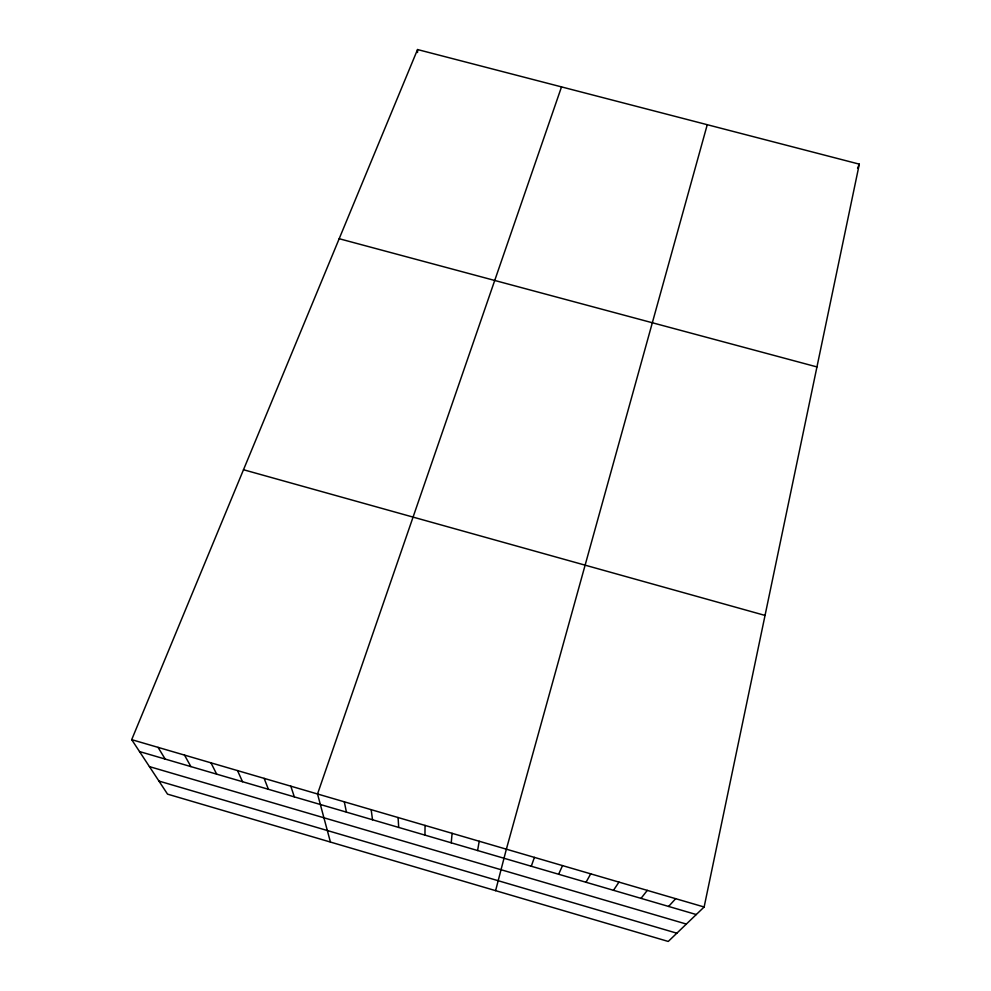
<?xml version="1.0" encoding="UTF-8"?>
<svg xmlns="http://www.w3.org/2000/svg" width="991" height="991" viewBox="0 0 991 991"><rect width="100%" height="100%" fill="white"/><g stroke="black" fill="none" stroke-linecap="round" stroke-linejoin="round"><path stroke-width="1.49" d="M424.941 835.116L425.065 825.416M451.239 842.808L452.094 833.32M477.6 850.526L479.198 841.248M704.13 907L859.308 164.147L417.545 49.55L131.692 739.658L167.541 794.138L668.244 941.45L704.13 907L131.692 739.658M495.599 890.661L506.364 849.188L707.252 124.705M561.513 86.898L317.529 793.977L330.424 842.053M531.287 866.245L534.409 857.388M857.562 168.197L859.308 164.147M558.627 874.248L562.529 865.601M586.028 882.263L590.723 873.839M613.491 890.302L618.966 882.101M641.028 898.366L647.296 890.376M668.615 906.443L675.676 898.676M339.182 238.72L816.956 366.93M243.501 469.734L765.04 615.423M139.52 751.562L696.277 914.544M149.43 766.613L686.354 924.07M158.932 781.057L676.841 933.2M158.052 747.363L165.187 759.069M184.487 755.092L190.904 766.6M210.972 762.835L216.67 774.144M237.518 770.589L242.51 781.701M264.126 778.369L268.4 789.282M290.797 786.173L294.339 796.875M344.323 801.818L346.404 812.125M371.167 809.659L372.529 819.768M398.085 817.525L398.704 827.435M417.545 49.55L417.545 52.498"/></g></svg>
